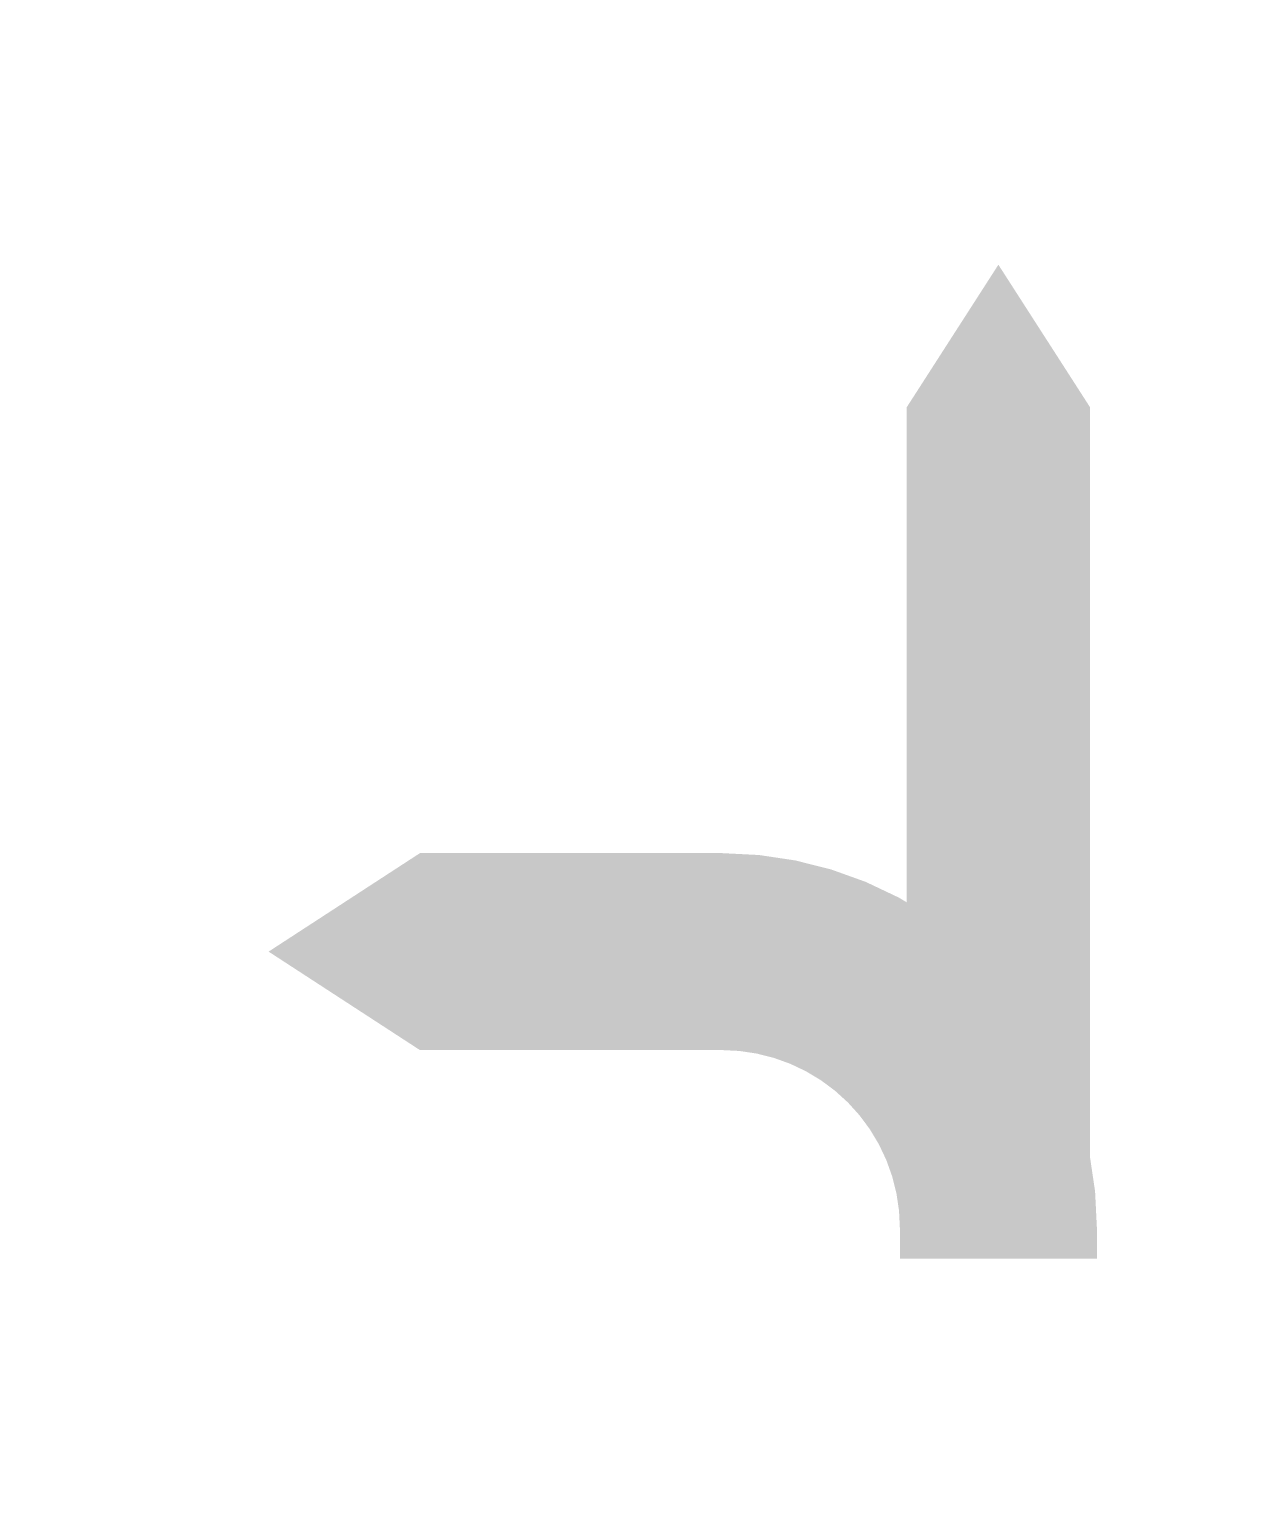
# Model space of a CAD drawing. Header units: metres. Extents: x -0.359 to 0.089, y -0.089 to 0.455.
import ezdxf

# ---------------------------------------------------------------- set-up
doc = ezdxf.new("R2010")
doc.units = ezdxf.units.M

msp = doc.modelspace()

# ---------------------------------------------------------------- linework, layer by layer
for points in [[(0, 0, 0.06779, 0.06779, 0), (0, 0.23242, 0.17432, 0, 0), (0, 0.368, 0, 0, 0)], [(0, 0, 0.07292, 0.07292, 0), (0, 0.01124, 0.07292, 0.07292, 0.413674), (-0.10223, 0.11365, 0.07292, 0.07292, 0), (-0.13411, 0.11365, 0.17708, 0, 0), (-0.2701, 0.11365, 0, 0, 0)]]:
    msp.add_lwpolyline(points, format="xyseb")

doc.saveas('drawing.dxf')
